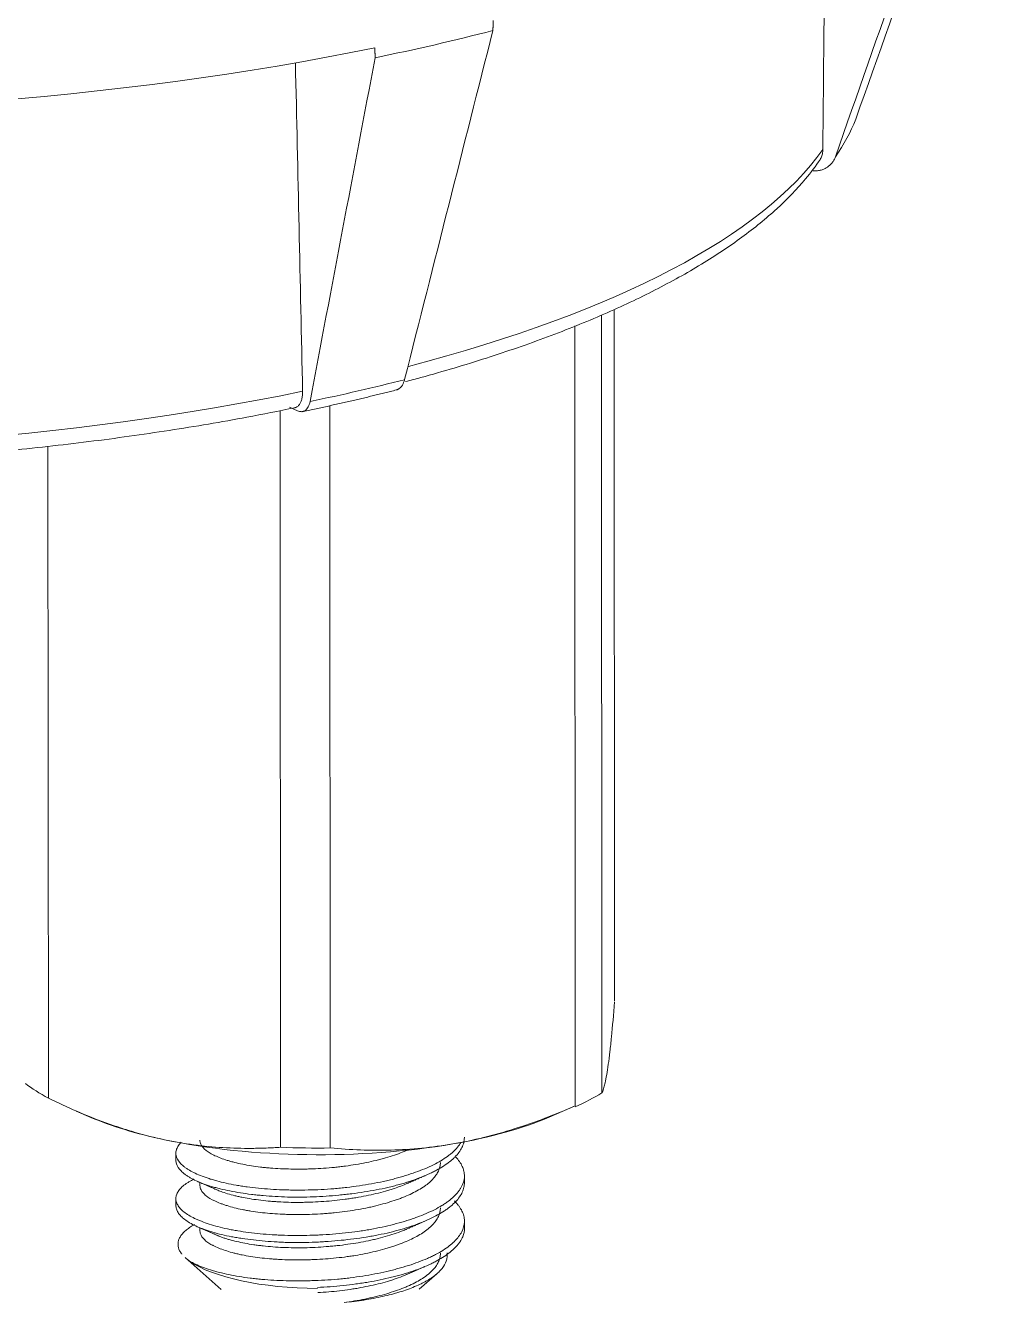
# Model space of a CAD drawing. Extents: x 9509 to 10103, y -14876 to -14456.
# Drawn here: x 10040.31 to 10060.38, y -14702.91 to -14676.36 of the extents above; entities that cross this region are included whole.
import ezdxf

# ---------------------------------------------------------------- set-up
doc = ezdxf.new("R2010")
doc.units = 0
doc.header["$MEASUREMENT"] = 0
doc.linetypes.add('HIDDEN2', pattern=[4.7625, 3.175, -1.5875])
doc.layers.add('1', color=4, linetype='HIDDEN2')

msp = doc.modelspace()

# ---------------------------------------------------------------- linework, layer by layer
at = {"layer": '1', "color": 7, "linetype": 'Continuous', "lineweight": 18}
for p, q in [((10052.298, -14698.533), (10052.288, -14682.384)), ((10052.562, -14696.636), (10052.552, -14682.263)), ((10051.741, -14698.821), (10051.731, -14682.608)), ((10045.616, -14699.681), (10045.606, -14684.368)), ((10045.801, -14684.293), (10045.967, -14684.371)), ((10046.648, -14699.696), (10046.638, -14684.266)), ((10040.786, -14698.661), (10040.777, -14685.107)), ((10041.367, -14698.929), (10041.671, -14699.06)), ((10051.203, -14699.054), (10051.738, -14698.822)), ((10043.438, -14699.806), (10043.438, -14699.951)), ((10049.438, -14700.419), (10049.438, -14700.274)), ((10043.938, -14700.413), (10043.938, -14700.477)), ((10043.438, -14700.749), (10043.438, -14700.895)), ((10043.939, -14701.357), (10043.939, -14701.42)), ((10049.439, -14701.363), (10049.439, -14701.218)), ((10043.63, -14701.975), (10044.379, -14702.637)), ((10048.5, -14702.634), (10048.862, -14702.314))]:
    msp.add_line(p, q, dxfattribs=at)
for centre, major_axis, ratio, start_param, end_param in [((10030.121, -14287.161), (-6.185, 845.228), 0.031919, 4.230195, 4.237281), ((10033.158, -14669.321), (-27.426, -0.018), 0.330963, 2.124315, 2.233189), ((10033.158, -14669.112), (27.43, 0.018), 0.330963, 4.589658, 5.265633), ((10019.923, -14285.001), (-26.675, 849.579), 0.01815, 4.222976, 4.232056), ((10033.163, -14677.282), (-24.615, -0.016), 0.330963, 2.915475, 3.012825), ((10046.436, -14697.497), (6.65, 0.004), 0.330963, 3.54127, 3.696819), ((10046.436, -14697.515), (6.65, 0.004), 0.330963, 5.635665, 5.791214), ((10046.436, -14697.851), (-6, -0.004), 0.330963, 0.652874, 1.001051), ((10046.436, -14697.851), (-6, -0.004), 0.330963, 2.048248, 2.488709), ((10046.436, -14697.851), (-6, -0.004), 0.330963, 1.001051, 2.048248), ((10046.436, -14697.497), (6.65, 0.004), 0.330963, 4.588467, 4.744017), ((10046.439, -14701.625), (-3, -0.002), 0.330963, 0.436959, 1.550932)]:
    msp.add_ellipse(centre, major_axis=major_axis, ratio=ratio, start_param=start_param, end_param=end_param, dxfattribs=at)
at = {"layer": '1', "color": 1, "linetype": 'Continuous', "lineweight": 13}
for centre, major_axis, start_param, end_param in [((10033.163, -14677.141), (-24.351, -0.016), 2.240215, 2.914734), ((10033.163, -14677.282), (-24.615, -0.016), 2.130077, 2.227427), ((10033.163, -14677.141), (-24.351, -0.016), 1.44277, 2.129336)]:
    msp.add_ellipse(centre, major_axis=major_axis, ratio=0.330963, start_param=start_param, end_param=end_param, dxfattribs=at)
at = {"layer": '1', "color": 7, "linetype": 'Continuous', "lineweight": 18}
for points, degree in [([(10057.576, -14678.309), (10058.51, -14675.678), (10059.444, -14673.048), (10060.378, -14670.417)], 3), ([(10057.154, -14679.089), (10058.053, -14676.523), (10058.953, -14673.956), (10059.852, -14671.39)], 3), ([(10048.194, -14683.721), (10048.806, -14681.304), (10049.418, -14678.886), (10050.03, -14676.468)], 3), ([(10046.228, -14684.176), (10046.679, -14681.795), (10047.13, -14679.414), (10047.581, -14677.033)], 3), ([(10057.576, -14678.309), (10057.576, -14678.31), (10057.575, -14678.312), (10057.575, -14678.313)], 3), ([(10057.153, -14679.094), (10057.153, -14679.092), (10057.153, -14679.091), (10057.154, -14679.089)], 3), ([(10048.194, -14683.721), (10048.194, -14683.723), (10048.194, -14683.724), (10048.193, -14683.725)], 3), ([(10046.056, -14684.391), (10047.085, -14684.178), (10048.048, -14683.931)], 2), ([(10046.228, -14684.179), (10046.228, -14684.178), (10046.228, -14684.177), (10046.228, -14684.176)], 3), ([(10048.229, -14700.442), (10048.424, -14700.356), (10048.625, -14700.269)], 2), ([(10043.879, -14700.388), (10044.082, -14700.476), (10044.29, -14700.567)], 2), ([(10043.939, -14701.357), (10044.132, -14701.441), (10044.332, -14701.528)], 2), ([(10048.2, -14701.399), (10048.399, -14701.311), (10048.604, -14701.222)], 2), ([(10043.637, -14701.982), (10043.662, -14702.004), (10043.69, -14702.026), (10043.721, -14702.047)], 3), ([(10048.219, -14702.335), (10048.415, -14702.248), (10048.616, -14702.16)], 2)]:
    msp.add_open_spline(points, degree=degree, dxfattribs=at)
for points, weights in [([(10050.038, -14676.258), (10050.034, -14676.363), (10050.03, -14676.468)], [0.499999122562, 0.500000877438, 0.499999122562]), ([(10047.581, -14677.033), (10047.578, -14676.93), (10047.576, -14676.827)], [0.49999911895, 0.50000088105, 0.49999911895])]:
    msp.add_rational_spline(points, weights, degree=2, dxfattribs=at)
for points, knots in [([(10056.892, -14678.939), (10056.891, -14678.969), (10056.888, -14678.999), (10056.878, -14679.043), (10056.875, -14679.057), (10056.865, -14679.085), (10056.86, -14679.099), (10056.843, -14679.136), (10056.83, -14679.158), (10056.816, -14679.179)], [0, 0, 0, 0, 0.349635, 0.349635, 0.524452, 0.524452, 0.69927, 0.69927, 1, 1, 1, 1]), ([(10048.215, -14683.765), (10048.321, -14683.737), (10048.899, -14683.582), (10049.91, -14683.281), (10051.182, -14682.841), (10052.357, -14682.368), (10053.426, -14681.864), (10054.386, -14681.33), (10055.231, -14680.767), (10055.954, -14680.176), (10056.48, -14679.632), (10056.746, -14679.281), (10056.841, -14679.142)], [0, 0, 0, 0, 0.024982, 0.137042, 0.249252, 0.361669, 0.474337, 0.587303, 0.700593, 0.814167, 0.927736, 1, 1, 1, 1]), ([(10056.688, -14679.385), (10056.714, -14679.386), (10056.765, -14679.386), (10056.814, -14679.377), (10056.851, -14679.368), (10056.863, -14679.365), (10056.887, -14679.357), (10056.898, -14679.353), (10056.932, -14679.338), (10056.954, -14679.327), (10056.985, -14679.308), (10056.995, -14679.301), (10057.015, -14679.286), (10057.024, -14679.278), (10057.051, -14679.254), (10057.068, -14679.237), (10057.098, -14679.2), (10057.111, -14679.18), (10057.135, -14679.138), (10057.145, -14679.116), (10057.153, -14679.094)], [0, 0, 0, 0, 0.125, 0.25, 0.25, 0.3125, 0.3125, 0.375, 0.375, 0.5, 0.5, 0.5625, 0.5625, 0.625, 0.625, 0.75, 0.75, 0.875, 0.875, 1, 1, 1, 1]), ([(10048.193, -14683.725), (10048.188, -14683.747), (10048.175, -14683.787), (10048.158, -14683.821), (10048.144, -14683.845), (10048.139, -14683.853), (10048.129, -14683.867), (10048.124, -14683.873), (10048.107, -14683.892), (10048.095, -14683.902), (10048.077, -14683.916), (10048.07, -14683.919), (10048.057, -14683.926), (10048.05, -14683.929), (10048.039, -14683.933), (10048.034, -14683.935), (10048.029, -14683.936)], [0, 0, 0, 0, 0.187253, 0.374505, 0.374505, 0.468132, 0.468132, 0.561758, 0.561758, 0.749011, 0.749011, 0.842637, 0.842637, 0.936264, 0.936264, 1, 1, 1, 1]), ([(10046.072, -14683.968), (10046.073, -14683.998), (10046.072, -14684.027), (10046.068, -14684.069), (10046.066, -14684.082), (10046.061, -14684.109), (10046.058, -14684.122), (10046.049, -14684.158), (10046.041, -14684.18), (10046.026, -14684.21), (10046.021, -14684.22), (10046.01, -14684.238), (10046.004, -14684.246), (10045.985, -14684.268), (10045.971, -14684.281), (10045.949, -14684.295), (10045.941, -14684.299), (10045.925, -14684.305), (10045.917, -14684.307), (10045.908, -14684.309), (10045.908, -14684.309)], [0, 0, 0, 0, 0.166486, 0.166486, 0.249729, 0.249729, 0.332973, 0.332973, 0.499459, 0.499459, 0.582702, 0.582702, 0.665945, 0.665945, 0.832431, 0.832431, 0.915674, 0.915674, 0.998918, 1, 1, 1, 1]), ([(10030.102, -14685.464), (10030.383, -14685.476), (10031.263, -14685.508), (10032.752, -14685.534), (10034.564, -14685.52), (10036.368, -14685.462), (10038.154, -14685.359), (10039.913, -14685.211), (10041.634, -14685.02), (10043.308, -14684.786), (10044.73, -14684.545), (10045.581, -14684.376), (10045.908, -14684.308)], [0, 0, 0, 0, 0.05141, 0.161191, 0.270985, 0.380781, 0.490588, 0.600414, 0.710271, 0.820171, 0.930128, 1, 1, 1, 1]), ([(10045.967, -14684.371), (10045.982, -14684.378), (10046.011, -14684.388), (10046.04, -14684.391), (10046.061, -14684.39), (10046.067, -14684.389), (10046.081, -14684.386), (10046.088, -14684.384), (10046.107, -14684.377), (10046.119, -14684.371), (10046.137, -14684.358), (10046.142, -14684.353), (10046.153, -14684.343), (10046.158, -14684.337), (10046.173, -14684.319), (10046.182, -14684.305), (10046.199, -14684.274), (10046.206, -14684.257), (10046.218, -14684.22), (10046.224, -14684.201), (10046.228, -14684.179)], [0, 0, 0, 0, 0.125, 0.25, 0.25, 0.3125, 0.3125, 0.375, 0.375, 0.5, 0.5, 0.5625, 0.5625, 0.625, 0.625, 0.75, 0.75, 0.875, 0.875, 1, 1, 1, 1]), ([(10052.562, -14696.655), (10052.54, -14696.922), (10052.518, -14697.168), (10052.485, -14697.496), (10052.474, -14697.599), (10052.452, -14697.789), (10052.441, -14697.877), (10052.43, -14697.957)], [0, 0, 0, 0, 0.5, 0.5, 0.75, 0.75, 1, 1, 1, 1]), ([(10052.43, -14697.957), (10052.419, -14698.036), (10052.408, -14698.108), (10052.386, -14698.237), (10052.375, -14698.293), (10052.342, -14698.438), (10052.32, -14698.506), (10052.298, -14698.551)], [0, 0, 0, 0, 0.25, 0.25, 0.5, 0.5, 1, 1, 1, 1]), ([(10043.201, -14699.525), (10042.998, -14699.482), (10042.795, -14699.431), (10042.49, -14699.343), (10042.389, -14699.312), (10042.236, -14699.262), (10042.185, -14699.245), (10042.083, -14699.21), (10041.626, -14699.048), (10041.179, -14698.853), (10040.786, -14698.661)], [0, 0, 0, 0, 0.25, 0.25, 0.375, 0.375, 0.4375, 0.4375, 0.5, 1, 1, 1, 1]), ([(10051.741, -14698.821), (10051.321, -14699.004), (10050.9, -14699.166), (10050.263, -14699.366), (10050.051, -14699.426), (10049.624, -14699.531), (10049.41, -14699.576), (10049.195, -14699.613)], [0, 0, 0, 0, 0.5, 0.5, 0.75, 0.75, 1, 1, 1, 1]), ([(10049.437, -14699.475), (10049.437, -14699.478), (10049.437, -14699.481), (10049.437, -14699.501), (10049.436, -14699.518), (10049.431, -14699.553), (10049.428, -14699.57), (10049.415, -14699.621), (10049.402, -14699.655), (10049.353, -14699.755), (10049.304, -14699.821), (10049.231, -14699.893), (10049.223, -14699.901), (10049.206, -14699.917), (10049.18, -14699.941), (10049.152, -14699.965), (10049.093, -14700.011), (10049.007, -14700.072), (10048.908, -14700.13), (10048.829, -14700.173), (10048.787, -14700.194), (10048.744, -14700.215), (10048.715, -14700.228), (10048.701, -14700.235), (10048.566, -14700.296), (10048.436, -14700.346), (10048.226, -14700.415), (10048.154, -14700.437), (10048.041, -14700.468), (10048.003, -14700.478), (10047.945, -14700.493), (10047.925, -14700.498), (10047.886, -14700.507), (10047.866, -14700.512), (10047.688, -14700.553), (10047.523, -14700.584), (10047.268, -14700.625), (10047.182, -14700.637), (10047.072, -14700.651), (10047.05, -14700.653), (10047.006, -14700.658), (10046.984, -14700.661), (10046.917, -14700.668), (10046.873, -14700.673), (10046.65, -14700.694), (10046.472, -14700.706), (10046.205, -14700.716), (10046.115, -14700.718), (10046.004, -14700.719), (10045.981, -14700.719), (10045.937, -14700.719), (10045.87, -14700.718), (10045.804, -14700.717), (10045.586, -14700.711), (10045.417, -14700.701), (10045.211, -14700.683), (10045.15, -14700.677), (10045.09, -14700.67), (10045.05, -14700.666), (10045.03, -14700.664), (10044.93, -14700.651), (10044.853, -14700.641), (10044.63, -14700.605), (10044.491, -14700.578), (10044.329, -14700.538), (10044.297, -14700.53), (10044.235, -14700.513), (10044.205, -14700.505), (10044.116, -14700.478), (10044.06, -14700.459), (10043.903, -14700.401), (10043.812, -14700.359), (10043.715, -14700.303), (10043.696, -14700.292), (10043.661, -14700.268), (10043.644, -14700.257), (10043.597, -14700.221), (10043.569, -14700.198), (10043.498, -14700.125), (10043.466, -14700.076), (10043.446, -14700.014), (10043.443, -14700.001), (10043.439, -14699.978), (10043.438, -14699.967), (10043.438, -14699.956)], [0, 0, 0, 0, 0.002286, 0.002286, 0.016568, 0.016568, 0.030851, 0.030851, 0.059416, 0.059416, 0.116545, 0.116545, 0.123687, 0.123687, 0.130828, 0.14511, 0.14511, 0.173675, 0.20224, 0.20224, 0.216523, 0.223664, 0.223664, 0.230805, 0.230805, 0.287935, 0.287935, 0.3165, 0.3165, 0.330782, 0.330782, 0.337923, 0.337923, 0.345065, 0.345065, 0.402194, 0.402194, 0.430759, 0.430759, 0.437901, 0.437901, 0.445042, 0.445042, 0.459324, 0.459324, 0.516454, 0.516454, 0.545019, 0.545019, 0.55216, 0.55216, 0.559301, 0.573584, 0.573584, 0.630714, 0.630714, 0.644996, 0.652137, 0.652137, 0.659279, 0.659279, 0.687844, 0.687844, 0.744973, 0.744973, 0.759256, 0.759256, 0.773538, 0.773538, 0.802103, 0.802103, 0.859233, 0.859233, 0.873515, 0.873515, 0.887798, 0.887798, 0.916363, 0.916363, 0.973493, 0.973493, 0.987775, 0.987775, 1, 1, 1, 1]), ([(10045.616, -14699.681), (10045.517, -14699.688), (10045.368, -14699.696), (10045.218, -14699.701), (10045.118, -14699.703), (10045.068, -14699.704), (10044.816, -14699.706), (10044.615, -14699.701), (10044.212, -14699.676), (10044.01, -14699.657), (10043.606, -14699.603), (10043.404, -14699.568), (10043.201, -14699.525)], [0, 0, 0, 0, 0.125, 0.1875, 0.1875, 0.25, 0.25, 0.5, 0.5, 0.75, 0.75, 1, 1, 1, 1]), ([(10043.548, -14699.579), (10043.532, -14699.595), (10043.518, -14699.61), (10043.487, -14699.651), (10043.472, -14699.675), (10043.45, -14699.725), (10043.443, -14699.75), (10043.438, -14699.788), (10043.437, -14699.801), (10043.438, -14699.82), (10043.438, -14699.827), (10043.44, -14699.839), (10043.441, -14699.846), (10043.452, -14699.903), (10043.478, -14699.953), (10043.54, -14700.025), (10043.564, -14700.049), (10043.6, -14700.079), (10043.607, -14700.085), (10043.623, -14700.096), (10043.63, -14700.102), (10043.655, -14700.119), (10043.672, -14700.131), (10043.762, -14700.187), (10043.848, -14700.229), (10043.997, -14700.289), (10044.051, -14700.309), (10044.122, -14700.332), (10044.136, -14700.337), (10044.165, -14700.346), (10044.21, -14700.36), (10044.256, -14700.373), (10044.412, -14700.415), (10044.547, -14700.445), (10044.729, -14700.477), (10044.784, -14700.486), (10044.841, -14700.495), (10044.88, -14700.5), (10044.899, -14700.503), (10044.997, -14700.516), (10045.076, -14700.526), (10045.318, -14700.549), (10045.486, -14700.56), (10045.702, -14700.568), (10045.746, -14700.569), (10045.812, -14700.57), (10045.834, -14700.571), (10045.878, -14700.571), (10045.989, -14700.572), (10046.1, -14700.572), (10046.367, -14700.566), (10046.546, -14700.557), (10046.769, -14700.539), (10046.814, -14700.535), (10046.904, -14700.526), (10046.948, -14700.522), (10047.081, -14700.507), (10047.168, -14700.495), (10047.425, -14700.457), (10047.592, -14700.427), (10047.794, -14700.382), (10047.835, -14700.373), (10047.914, -14700.354), (10047.953, -14700.344), (10048.068, -14700.314), (10048.142, -14700.293), (10048.286, -14700.249), (10048.355, -14700.226), (10048.489, -14700.178), (10048.554, -14700.153), (10048.678, -14700.101), (10048.796, -14700.048), (10048.952, -14699.963), (10049.043, -14699.903), (10049.106, -14699.857), (10049.126, -14699.841), (10049.165, -14699.809), (10049.184, -14699.793), (10049.271, -14699.713), (10049.326, -14699.647), (10049.365, -14699.58)], [0, 0, 0, 0, 0.018178, 0.018178, 0.04623, 0.04623, 0.074282, 0.074282, 0.088308, 0.088308, 0.095321, 0.095321, 0.102334, 0.102334, 0.158438, 0.158438, 0.18649, 0.18649, 0.193503, 0.193503, 0.200516, 0.200516, 0.214542, 0.214542, 0.270647, 0.270647, 0.298699, 0.298699, 0.305712, 0.305712, 0.312725, 0.326751, 0.326751, 0.382855, 0.382855, 0.396881, 0.403894, 0.403894, 0.410907, 0.410907, 0.438959, 0.438959, 0.495063, 0.495063, 0.509089, 0.509089, 0.516102, 0.516102, 0.523115, 0.551167, 0.551167, 0.607271, 0.607271, 0.621297, 0.621297, 0.635323, 0.635323, 0.663375, 0.663375, 0.719479, 0.719479, 0.733505, 0.733505, 0.747531, 0.747531, 0.775584, 0.775584, 0.803636, 0.803636, 0.831688, 0.831688, 0.85974, 0.887792, 0.915844, 0.915844, 0.92987, 0.92987, 0.943896, 0.943896, 1, 1, 1, 1]), ([(10043.938, -14699.537), (10043.938, -14699.547), (10043.939, -14699.557), (10043.943, -14699.578), (10043.945, -14699.588), (10043.953, -14699.609), (10043.957, -14699.619), (10043.973, -14699.65), (10043.988, -14699.67), (10044.04, -14699.729), (10044.088, -14699.767), (10044.181, -14699.822), (10044.214, -14699.84), (10044.288, -14699.874), (10044.328, -14699.891), (10044.413, -14699.923), (10044.458, -14699.939), (10044.53, -14699.961), (10044.555, -14699.969), (10044.606, -14699.983), (10044.633, -14699.99), (10044.767, -14700.024), (10044.883, -14700.047), (10045.069, -14700.077), (10045.133, -14700.086), (10045.232, -14700.097), (10045.266, -14700.101), (10045.334, -14700.108), (10045.368, -14700.111), (10045.542, -14700.125), (10045.684, -14700.132), (10045.905, -14700.136), (10045.979, -14700.137), (10046.074, -14700.136), (10046.093, -14700.135), (10046.131, -14700.135), (10046.188, -14700.134), (10046.244, -14700.132), (10046.434, -14700.125), (10046.585, -14700.114), (10046.773, -14700.096), (10046.83, -14700.09), (10046.886, -14700.083), (10046.924, -14700.078), (10046.943, -14700.076), (10047.036, -14700.063), (10047.11, -14700.052), (10047.326, -14700.016), (10047.466, -14699.987), (10047.634, -14699.946), (10047.668, -14699.937), (10047.734, -14699.92), (10047.766, -14699.911), (10047.862, -14699.883), (10047.924, -14699.864), (10048.096, -14699.806), (10048.2, -14699.766), (10048.296, -14699.722)], [0, 0, 0, 0, 0.018204, 0.018204, 0.037166, 0.037166, 0.056128, 0.056128, 0.094053, 0.094053, 0.169903, 0.169903, 0.207828, 0.207828, 0.245752, 0.245752, 0.283677, 0.283677, 0.302639, 0.302639, 0.321602, 0.321602, 0.397451, 0.397451, 0.435376, 0.435376, 0.454339, 0.454339, 0.473301, 0.473301, 0.54915, 0.54915, 0.587075, 0.587075, 0.596556, 0.596556, 0.606038, 0.625, 0.625, 0.700849, 0.700849, 0.719812, 0.729293, 0.729293, 0.738774, 0.738774, 0.776699, 0.776699, 0.852549, 0.852549, 0.871511, 0.871511, 0.890473, 0.890473, 0.928398, 0.928398, 1, 1, 1, 1]), ([(10049.195, -14699.613), (10048.981, -14699.649), (10048.767, -14699.678), (10048.338, -14699.721), (10048.124, -14699.734), (10047.486, -14699.752), (10047.065, -14699.735), (10046.648, -14699.696)], [0, 0, 0, 0, 0.25, 0.25, 0.5, 0.5, 1, 1, 1, 1]), ([(10043.809, -14700.347), (10043.794, -14700.355), (10043.779, -14700.362), (10043.755, -14700.376), (10043.745, -14700.381), (10043.725, -14700.392), (10043.696, -14700.409), (10043.67, -14700.426), (10043.62, -14700.461), (10043.561, -14700.507), (10043.517, -14700.555), (10043.49, -14700.592), (10043.482, -14700.604), (10043.468, -14700.629), (10043.462, -14700.642), (10043.437, -14700.705), (10043.433, -14700.756), (10043.451, -14700.831), (10043.461, -14700.856), (10043.482, -14700.894), (10043.49, -14700.906), (10043.508, -14700.931), (10043.518, -14700.943), (10043.573, -14701.004), (10043.631, -14701.05), (10043.742, -14701.117), (10043.782, -14701.138), (10043.849, -14701.17), (10043.872, -14701.181), (10043.92, -14701.201), (10043.944, -14701.211), (10044.072, -14701.261), (10044.186, -14701.298), (10044.375, -14701.348), (10044.441, -14701.364), (10044.545, -14701.386), (10044.58, -14701.393), (10044.652, -14701.407), (10044.688, -14701.414), (10044.872, -14701.445), (10045.027, -14701.465), (10045.271, -14701.488), (10045.354, -14701.494), (10045.482, -14701.502), (10045.525, -14701.504), (10045.611, -14701.508), (10045.654, -14701.51), (10045.784, -14701.514), (10045.871, -14701.515), (10046.047, -14701.516), (10046.136, -14701.515), (10046.27, -14701.511), (10046.315, -14701.51), (10046.405, -14701.506), (10046.45, -14701.504), (10046.585, -14701.497), (10046.675, -14701.491), (10046.941, -14701.468), (10047.116, -14701.447), (10047.331, -14701.415), (10047.374, -14701.408), (10047.438, -14701.397), (10047.46, -14701.393), (10047.502, -14701.385), (10047.607, -14701.366), (10047.791, -14701.328), (10047.946, -14701.29), (10048.098, -14701.249), (10048.171, -14701.228), (10048.261, -14701.2), (10048.279, -14701.194), (10048.315, -14701.183), (10048.332, -14701.177), (10048.384, -14701.159), (10048.418, -14701.148), (10048.518, -14701.111), (10048.582, -14701.086), (10048.763, -14701.008), (10048.872, -14700.953), (10048.981, -14700.886), (10048.993, -14700.878), (10049.017, -14700.863), (10049.051, -14700.841), (10049.083, -14700.818), (10049.145, -14700.771), (10049.219, -14700.708), (10049.279, -14700.643), (10049.319, -14700.594), (10049.337, -14700.569), (10049.353, -14700.544), (10049.364, -14700.527), (10049.369, -14700.518), (10049.411, -14700.442), (10049.432, -14700.375), (10049.439, -14700.273), (10049.438, -14700.24), (10049.43, -14700.189), (10049.426, -14700.172), (10049.419, -14700.146), (10049.416, -14700.138), (10049.411, -14700.121), (10049.407, -14700.112), (10049.377, -14700.036), (10049.335, -14699.97), (10049.271, -14699.898), (10049.266, -14699.892), (10049.26, -14699.886)], [0, 0, 0, 0, 0.007902, 0.007902, 0.013515, 0.013515, 0.019127, 0.030352, 0.030352, 0.052802, 0.075252, 0.075252, 0.086476, 0.086476, 0.097701, 0.097701, 0.142601, 0.142601, 0.16505, 0.16505, 0.176275, 0.176275, 0.1875, 0.1875, 0.2324, 0.2324, 0.254849, 0.254849, 0.266074, 0.266074, 0.277299, 0.277299, 0.322198, 0.322198, 0.344648, 0.344648, 0.355873, 0.355873, 0.367098, 0.367098, 0.411997, 0.411997, 0.434447, 0.434447, 0.445672, 0.445672, 0.456897, 0.456897, 0.479346, 0.479346, 0.501796, 0.501796, 0.513021, 0.513021, 0.524246, 0.524246, 0.546696, 0.546696, 0.591595, 0.591595, 0.60282, 0.60282, 0.608432, 0.608432, 0.614045, 0.636494, 0.658944, 0.658944, 0.681394, 0.681394, 0.687006, 0.687006, 0.692619, 0.692619, 0.703844, 0.703844, 0.726293, 0.726293, 0.771193, 0.771193, 0.776805, 0.776805, 0.782418, 0.793642, 0.793642, 0.816092, 0.838542, 0.838542, 0.849767, 0.855379, 0.855379, 0.860992, 0.860992, 0.905891, 0.905891, 0.928341, 0.928341, 0.939566, 0.939566, 0.945178, 0.945178, 0.95079, 0.95079, 0.99569, 0.99569, 1, 1, 1, 1]), ([(10043.938, -14700.479), (10043.939, -14700.51), (10043.946, -14700.54), (10043.972, -14700.59), (10043.986, -14700.61), (10044.012, -14700.64), (10044.021, -14700.65), (10044.042, -14700.67), (10044.053, -14700.68), (10044.113, -14700.728), (10044.174, -14700.764), (10044.283, -14700.816), (10044.322, -14700.832), (10044.386, -14700.857), (10044.409, -14700.865), (10044.454, -14700.881), (10044.477, -14700.888), (10044.598, -14700.926), (10044.703, -14700.953), (10044.848, -14700.983), (10044.877, -14700.988), (10044.938, -14700.999), (10044.968, -14701.004), (10045.062, -14701.019), (10045.127, -14701.028), (10045.324, -14701.052), (10045.461, -14701.064), (10045.64, -14701.073), (10045.676, -14701.074), (10045.731, -14701.076), (10045.75, -14701.077), (10045.787, -14701.078), (10045.805, -14701.078), (10045.897, -14701.08), (10045.972, -14701.08), (10046.196, -14701.078), (10046.347, -14701.073), (10046.518, -14701.061), (10046.538, -14701.06), (10046.576, -14701.057), (10046.595, -14701.056), (10046.652, -14701.051), (10046.69, -14701.048), (10046.803, -14701.037), (10046.878, -14701.028), (10047.1, -14700.999), (10047.245, -14700.975), (10047.422, -14700.939), (10047.457, -14700.931), (10047.526, -14700.916), (10047.56, -14700.908), (10047.661, -14700.883), (10047.726, -14700.866), (10047.854, -14700.829), (10047.915, -14700.81), (10048.005, -14700.78), (10048.035, -14700.77), (10048.093, -14700.749), (10048.121, -14700.739), (10048.26, -14700.684), (10048.361, -14700.638), (10048.495, -14700.564), (10048.538, -14700.539), (10048.597, -14700.5), (10048.616, -14700.486), (10048.652, -14700.459), (10048.67, -14700.446), (10048.753, -14700.377), (10048.806, -14700.321), (10048.867, -14700.234), (10048.884, -14700.205), (10048.904, -14700.161), (10048.91, -14700.146), (10048.921, -14700.117), (10048.925, -14700.102), (10048.935, -14700.057), (10048.938, -14700.027), (10048.938, -14699.997)], [0, 0, 0, 0, 0.042672, 0.042672, 0.07166, 0.07166, 0.086155, 0.086155, 0.100649, 0.100649, 0.158627, 0.158627, 0.187616, 0.187616, 0.20211, 0.20211, 0.216605, 0.216605, 0.274583, 0.274583, 0.289077, 0.289077, 0.303571, 0.303571, 0.33256, 0.33256, 0.390538, 0.390538, 0.405032, 0.405032, 0.41228, 0.41228, 0.419527, 0.419527, 0.448516, 0.448516, 0.506493, 0.506493, 0.513741, 0.513741, 0.520988, 0.520988, 0.535482, 0.535482, 0.564471, 0.564471, 0.622449, 0.622449, 0.636943, 0.636943, 0.651438, 0.651438, 0.680427, 0.680427, 0.709416, 0.709416, 0.72391, 0.72391, 0.738404, 0.738404, 0.796382, 0.796382, 0.825371, 0.825371, 0.839866, 0.839866, 0.85436, 0.85436, 0.912338, 0.912338, 0.941327, 0.941327, 0.955821, 0.955821, 0.970315, 0.970315, 1, 1, 1, 1]), ([(10049.438, -14700.417), (10049.438, -14700.449), (10049.435, -14700.481), (10049.424, -14700.53), (10049.42, -14700.547), (10049.408, -14700.581), (10049.402, -14700.598), (10049.363, -14700.683), (10049.317, -14700.749), (10049.225, -14700.845), (10049.191, -14700.877), (10049.133, -14700.923), (10049.113, -14700.939), (10049.071, -14700.97), (10049.049, -14700.985), (10048.936, -14701.061), (10048.832, -14701.118), (10048.658, -14701.199), (10048.597, -14701.225), (10048.5, -14701.264), (10048.467, -14701.276), (10048.4, -14701.301), (10048.366, -14701.313), (10048.261, -14701.348), (10048.189, -14701.37), (10048.041, -14701.412), (10047.889, -14701.452), (10047.729, -14701.487), (10047.605, -14701.511), (10047.563, -14701.519), (10047.479, -14701.534), (10047.437, -14701.541), (10047.224, -14701.576), (10047.051, -14701.599), (10046.786, -14701.625), (10046.697, -14701.633), (10046.584, -14701.641), (10046.561, -14701.642), (10046.516, -14701.645), (10046.449, -14701.649), (10046.382, -14701.653), (10046.247, -14701.658), (10046.159, -14701.661), (10045.982, -14701.663), (10045.894, -14701.662), (10045.762, -14701.66), (10045.697, -14701.658), (10045.632, -14701.655), (10045.588, -14701.653), (10045.567, -14701.652), (10045.459, -14701.647), (10045.375, -14701.641), (10045.127, -14701.62), (10044.969, -14701.601), (10044.78, -14701.573), (10044.743, -14701.567), (10044.688, -14701.557), (10044.669, -14701.554), (10044.633, -14701.547), (10044.544, -14701.531), (10044.458, -14701.513), (10044.263, -14701.466), (10044.143, -14701.432), (10044.022, -14701.389), (10044.009, -14701.384), (10043.983, -14701.374), (10043.97, -14701.369), (10043.932, -14701.354), (10043.907, -14701.344), (10043.837, -14701.312), (10043.793, -14701.291), (10043.674, -14701.224), (10043.609, -14701.178), (10043.552, -14701.123), (10043.546, -14701.117), (10043.534, -14701.105), (10043.518, -14701.086), (10043.503, -14701.068), (10043.477, -14701.031), (10043.451, -14700.982), (10043.44, -14700.932), (10043.439, -14700.904), (10043.438, -14700.901), (10043.438, -14700.897)], [0, 0, 0, 0, 0.026688, 0.026688, 0.040944, 0.040944, 0.055201, 0.055201, 0.112226, 0.112226, 0.140739, 0.140739, 0.154995, 0.154995, 0.169252, 0.169252, 0.226277, 0.226277, 0.25479, 0.25479, 0.269046, 0.269046, 0.283303, 0.283303, 0.311815, 0.311815, 0.340328, 0.368841, 0.368841, 0.383097, 0.383097, 0.397354, 0.397354, 0.454379, 0.454379, 0.482892, 0.482892, 0.49002, 0.49002, 0.497149, 0.511405, 0.511405, 0.539918, 0.539918, 0.56843, 0.56843, 0.582687, 0.589815, 0.589815, 0.596943, 0.596943, 0.625456, 0.625456, 0.682482, 0.682482, 0.696738, 0.696738, 0.703866, 0.703866, 0.710994, 0.739507, 0.739507, 0.796533, 0.796533, 0.803661, 0.803661, 0.810789, 0.810789, 0.825045, 0.825045, 0.853558, 0.853558, 0.910584, 0.910584, 0.917712, 0.917712, 0.92484, 0.939096, 0.939096, 0.967609, 0.996122, 0.996122, 1, 1, 1, 1]), ([(10048.245, -14700.435), (10048.163, -14700.471), (10048.075, -14700.505), (10047.951, -14700.547), (10047.92, -14700.557), (10047.858, -14700.576), (10047.827, -14700.586), (10047.731, -14700.613), (10047.665, -14700.63), (10047.465, -14700.678), (10047.326, -14700.706), (10047.145, -14700.736), (10047.108, -14700.741), (10047.034, -14700.752), (10046.997, -14700.758), (10046.886, -14700.772), (10046.812, -14700.781), (10046.587, -14700.804), (10046.437, -14700.815), (10046.247, -14700.823), (10046.209, -14700.824), (10046.133, -14700.826), (10046.095, -14700.827), (10045.983, -14700.828), (10045.909, -14700.828), (10045.763, -14700.825), (10045.691, -14700.822), (10045.584, -14700.817), (10045.531, -14700.813), (10045.478, -14700.809), (10045.443, -14700.807), (10045.425, -14700.805), (10045.269, -14700.792), (10045.138, -14700.776), (10044.952, -14700.748), (10044.892, -14700.737), (10044.805, -14700.72), (10044.777, -14700.714), (10044.734, -14700.705), (10044.72, -14700.702), (10044.693, -14700.696), (10044.679, -14700.692), (10044.559, -14700.663), (10044.463, -14700.634), (10044.347, -14700.591), (10044.319, -14700.579), (10044.291, -14700.567)], [0, 0, 0, 0, 0.078076, 0.078076, 0.102722, 0.102722, 0.127367, 0.127367, 0.176657, 0.176657, 0.275237, 0.275237, 0.299883, 0.299883, 0.324528, 0.324528, 0.373818, 0.373818, 0.472398, 0.472398, 0.497044, 0.497044, 0.521689, 0.521689, 0.570979, 0.570979, 0.620269, 0.620269, 0.644914, 0.657237, 0.657237, 0.669559, 0.669559, 0.76814, 0.76814, 0.81743, 0.81743, 0.842075, 0.842075, 0.854398, 0.854398, 0.86672, 0.86672, 0.965301, 0.965301, 1, 1, 1, 1]), ([(10043.721, -14702.047), (10043.798, -14702.092), (10043.888, -14702.134), (10044.042, -14702.193), (10044.097, -14702.212), (10044.185, -14702.239), (10044.215, -14702.248), (10044.261, -14702.261), (10044.277, -14702.265), (10044.308, -14702.274), (10044.324, -14702.278), (10044.469, -14702.315), (10044.607, -14702.344), (10044.828, -14702.381), (10044.905, -14702.392), (10045.003, -14702.404), (10045.023, -14702.406), (10045.063, -14702.411), (10045.083, -14702.413), (10045.144, -14702.42), (10045.184, -14702.424), (10045.389, -14702.442), (10045.558, -14702.451), (10045.819, -14702.458), (10045.907, -14702.459), (10046.018, -14702.459), (10046.041, -14702.459), (10046.086, -14702.459), (10046.153, -14702.458), (10046.22, -14702.456), (10046.443, -14702.45), (10046.622, -14702.439), (10046.844, -14702.42), (10046.91, -14702.413), (10046.977, -14702.406), (10047.021, -14702.401), (10047.043, -14702.398), (10047.154, -14702.384), (10047.241, -14702.372), (10047.497, -14702.332), (10047.662, -14702.3), (10047.861, -14702.254), (10047.9, -14702.245), (10047.978, -14702.225), (10048.017, -14702.215), (10048.131, -14702.184), (10048.204, -14702.162), (10048.416, -14702.095), (10048.547, -14702.046), (10048.697, -14701.98), (10048.727, -14701.967), (10048.784, -14701.939), (10048.812, -14701.925), (10048.893, -14701.883), (10048.943, -14701.854), (10049.084, -14701.765), (10049.164, -14701.703), (10049.246, -14701.622), (10049.262, -14701.606), (10049.291, -14701.573), (10049.305, -14701.556), (10049.343, -14701.506), (10049.364, -14701.473), (10049.416, -14701.373), (10049.435, -14701.305), (10049.44, -14701.203), (10049.437, -14701.168), (10049.424, -14701.101), (10049.403, -14701.034), (10049.366, -14700.967), (10049.333, -14700.917), (10049.321, -14700.9), (10049.294, -14700.867), (10049.28, -14700.851), (10049.254, -14700.822), (10049.242, -14700.81), (10049.23, -14700.798)], [0, 0, 0, 0, 0.058194, 0.058194, 0.087291, 0.087291, 0.101839, 0.101839, 0.109113, 0.109113, 0.116387, 0.116387, 0.174581, 0.174581, 0.203678, 0.203678, 0.210952, 0.210952, 0.218226, 0.218226, 0.232775, 0.232775, 0.290968, 0.290968, 0.320065, 0.320065, 0.327339, 0.327339, 0.334614, 0.349162, 0.349162, 0.407356, 0.407356, 0.421904, 0.429178, 0.429178, 0.436453, 0.436453, 0.465549, 0.465549, 0.523743, 0.523743, 0.538291, 0.538291, 0.55284, 0.55284, 0.581937, 0.581937, 0.64013, 0.64013, 0.654679, 0.654679, 0.669227, 0.669227, 0.698324, 0.698324, 0.756518, 0.756518, 0.771066, 0.771066, 0.785615, 0.785615, 0.814711, 0.814711, 0.872905, 0.872905, 0.902002, 0.902002, 0.931099, 0.960196, 0.960196, 0.974744, 0.974744, 0.989292, 0.989292, 1, 1, 1, 1]), ([(10043.939, -14701.424), (10043.939, -14701.433), (10043.94, -14701.441), (10043.944, -14701.47), (10043.951, -14701.49), (10043.966, -14701.521), (10043.972, -14701.532), (10043.986, -14701.552), (10043.993, -14701.562), (10044.036, -14701.612), (10044.083, -14701.65), (10044.158, -14701.695), (10044.174, -14701.705), (10044.207, -14701.722), (10044.224, -14701.731), (10044.279, -14701.757), (10044.319, -14701.774), (10044.445, -14701.823), (10044.54, -14701.853), (10044.673, -14701.887), (10044.7, -14701.894), (10044.756, -14701.907), (10044.784, -14701.913), (10044.871, -14701.931), (10044.931, -14701.942), (10045.116, -14701.972), (10045.247, -14701.988), (10045.42, -14702.003), (10045.455, -14702.005), (10045.526, -14702.01), (10045.561, -14702.012), (10045.668, -14702.018), (10045.741, -14702.02), (10045.887, -14702.023), (10045.961, -14702.024), (10046.073, -14702.023), (10046.13, -14702.022), (10046.187, -14702.021), (10046.225, -14702.02), (10046.244, -14702.019), (10046.416, -14702.013), (10046.567, -14702.003), (10046.793, -14701.981), (10046.868, -14701.973), (10046.979, -14701.958), (10047.016, -14701.953), (10047.072, -14701.945), (10047.091, -14701.942), (10047.128, -14701.937), (10047.146, -14701.934), (10047.31, -14701.906), (10047.45, -14701.878), (10047.652, -14701.829), (10047.718, -14701.812), (10047.814, -14701.785), (10047.846, -14701.775), (10047.909, -14701.756), (10047.939, -14701.746), (10048.089, -14701.696), (10048.2, -14701.654), (10048.352, -14701.584), (10048.4, -14701.56), (10048.491, -14701.511), (10048.534, -14701.485), (10048.652, -14701.407), (10048.719, -14701.353), (10048.787, -14701.282), (10048.799, -14701.268), (10048.824, -14701.239), (10048.835, -14701.225), (10048.866, -14701.181), (10048.883, -14701.152), (10048.924, -14701.064), (10048.938, -14701.006), (10048.938, -14700.946), (10048.938, -14700.945), (10048.938, -14700.944)], [0, 0, 0, 0, 0.011617, 0.011617, 0.04066, 0.04066, 0.055181, 0.055181, 0.069702, 0.069702, 0.127788, 0.127788, 0.142309, 0.142309, 0.156831, 0.156831, 0.185873, 0.185873, 0.243959, 0.243959, 0.25848, 0.25848, 0.273002, 0.273002, 0.302044, 0.302044, 0.36013, 0.36013, 0.374651, 0.374651, 0.389173, 0.389173, 0.418215, 0.418215, 0.447258, 0.447258, 0.46178, 0.46904, 0.46904, 0.476301, 0.476301, 0.534386, 0.534386, 0.563429, 0.563429, 0.577951, 0.577951, 0.585211, 0.585211, 0.592472, 0.592472, 0.650557, 0.650557, 0.6796, 0.6796, 0.694122, 0.694122, 0.708643, 0.708643, 0.766728, 0.766728, 0.795771, 0.795771, 0.824814, 0.824814, 0.882899, 0.882899, 0.897421, 0.897421, 0.911942, 0.911942, 0.940985, 0.940985, 0.99907, 0.99907, 1, 1, 1, 1]), ([(10043.824, -14701.29), (10043.812, -14701.297), (10043.8, -14701.304), (10043.772, -14701.32), (10043.757, -14701.329), (10043.727, -14701.348), (10043.685, -14701.377), (10043.648, -14701.407), (10043.582, -14701.466), (10043.548, -14701.507), (10043.512, -14701.57), (10043.502, -14701.591), (10043.488, -14701.633), (10043.484, -14701.655), (10043.479, -14701.719), (10043.486, -14701.761), (10043.51, -14701.824), (10043.521, -14701.845), (10043.541, -14701.876), (10043.549, -14701.886), (10043.558, -14701.899), (10043.56, -14701.901), (10043.562, -14701.904)], [0, 0, 0, 0, 0.037159, 0.037159, 0.087239, 0.087239, 0.137319, 0.23748, 0.23748, 0.4378, 0.4378, 0.53796, 0.53796, 0.638121, 0.638121, 0.838441, 0.838441, 0.938601, 0.938601, 0.988682, 0.988682, 1, 1, 1, 1]), ([(10049.439, -14701.359), (10049.439, -14701.421), (10049.427, -14701.482), (10049.388, -14701.576), (10049.37, -14701.609), (10049.337, -14701.659), (10049.326, -14701.676), (10049.306, -14701.7), (10049.299, -14701.708), (10049.285, -14701.725), (10049.278, -14701.733), (10049.212, -14701.806), (10049.138, -14701.868), (10049.006, -14701.959), (10048.959, -14701.988), (10048.895, -14702.025), (10048.882, -14702.032), (10048.855, -14702.046), (10048.842, -14702.053), (10048.801, -14702.075), (10048.773, -14702.089), (10048.629, -14702.158), (10048.503, -14702.209), (10048.298, -14702.28), (10048.227, -14702.303), (10048.116, -14702.335), (10048.078, -14702.346), (10048.002, -14702.366), (10047.964, -14702.376), (10047.769, -14702.423), (10047.607, -14702.456), (10047.396, -14702.492), (10047.354, -14702.499), (10047.268, -14702.512), (10047.224, -14702.518), (10047.093, -14702.536), (10047.005, -14702.546), (10046.739, -14702.574), (10046.561, -14702.588), (10046.38, -14702.596)], [0, 0, 0, 0, 0.100719, 0.100719, 0.156925, 0.156925, 0.185027, 0.185027, 0.199078, 0.199078, 0.21313, 0.21313, 0.32554, 0.32554, 0.381745, 0.381745, 0.395796, 0.395796, 0.409847, 0.409847, 0.43795, 0.43795, 0.55036, 0.55036, 0.606565, 0.606565, 0.634667, 0.634667, 0.66277, 0.66277, 0.77518, 0.77518, 0.803282, 0.803282, 0.831385, 0.831385, 0.88759, 0.88759, 1, 1, 1, 1]), ([(10048.213, -14701.393), (10048.205, -14701.396), (10048.197, -14701.399), (10048.081, -14701.448), (10047.964, -14701.489), (10047.777, -14701.544), (10047.713, -14701.562), (10047.613, -14701.587), (10047.579, -14701.595), (10047.511, -14701.61), (10047.476, -14701.618), (10047.303, -14701.654), (10047.16, -14701.678), (10046.94, -14701.709), (10046.865, -14701.719), (10046.752, -14701.731), (10046.714, -14701.735), (10046.639, -14701.742), (10046.601, -14701.745), (10046.412, -14701.76), (10046.262, -14701.768), (10046.074, -14701.771), (10046.037, -14701.771), (10045.962, -14701.772), (10045.925, -14701.771), (10045.813, -14701.77), (10045.74, -14701.768), (10045.525, -14701.758), (10045.386, -14701.747), (10045.22, -14701.729), (10045.187, -14701.725), (10045.121, -14701.716), (10045.089, -14701.712), (10044.994, -14701.698), (10044.933, -14701.688), (10044.757, -14701.655), (10044.648, -14701.63), (10044.536, -14701.598), (10044.524, -14701.595), (10044.5, -14701.587), (10044.488, -14701.583), (10044.452, -14701.572), (10044.429, -14701.564), (10044.382, -14701.548), (10044.358, -14701.538), (10044.335, -14701.529)], [0, 0, 0, 0, 0.007305, 0.007305, 0.108766, 0.108766, 0.159497, 0.159497, 0.184862, 0.184862, 0.210227, 0.210227, 0.311688, 0.311688, 0.362419, 0.362419, 0.387784, 0.387784, 0.413149, 0.413149, 0.51461, 0.51461, 0.539976, 0.539976, 0.565341, 0.565341, 0.616071, 0.616071, 0.717532, 0.717532, 0.742898, 0.742898, 0.768263, 0.768263, 0.818993, 0.818993, 0.920454, 0.920454, 0.933137, 0.933137, 0.94582, 0.94582, 0.971185, 0.971185, 1, 1, 1, 1]), ([(10046.934, -14702.908), (10047.004, -14702.902), (10047.074, -14702.894), (10047.178, -14702.881), (10047.212, -14702.877), (10047.281, -14702.867), (10047.315, -14702.862), (10047.483, -14702.836), (10047.612, -14702.812), (10047.799, -14702.77), (10047.86, -14702.755), (10047.949, -14702.732), (10047.979, -14702.724), (10048.037, -14702.707), (10048.065, -14702.699), (10048.205, -14702.656), (10048.308, -14702.619), (10048.451, -14702.559), (10048.497, -14702.539), (10048.562, -14702.507), (10048.583, -14702.496), (10048.624, -14702.474), (10048.644, -14702.463), (10048.741, -14702.407), (10048.807, -14702.36), (10048.892, -14702.288), (10048.918, -14702.263), (10048.952, -14702.226), (10048.963, -14702.213), (10048.983, -14702.188), (10048.993, -14702.175), (10049.036, -14702.111), (10049.059, -14702.06), (10049.077, -14701.983), (10049.08, -14701.957), (10049.08, -14701.918), (10049.079, -14701.905), (10049.077, -14701.888), (10049.077, -14701.883), (10049.076, -14701.879)], [0, 0, 0, 0, 0.056609, 0.056609, 0.084914, 0.084914, 0.113218, 0.113218, 0.226437, 0.226437, 0.283046, 0.283046, 0.31135, 0.31135, 0.339655, 0.339655, 0.452873, 0.452873, 0.509482, 0.509482, 0.537787, 0.537787, 0.566091, 0.566091, 0.67931, 0.67931, 0.735919, 0.735919, 0.764223, 0.764223, 0.792528, 0.792528, 0.905746, 0.905746, 0.962355, 0.962355, 0.99066, 0.99066, 1, 1, 1, 1]), ([(10046.934, -14702.908), (10047.083, -14702.889), (10047.228, -14702.865), (10047.404, -14702.83), (10047.439, -14702.823), (10047.509, -14702.807), (10047.543, -14702.799), (10047.645, -14702.775), (10047.711, -14702.758), (10047.839, -14702.721), (10047.901, -14702.702), (10048.021, -14702.663), (10048.079, -14702.642), (10048.163, -14702.61), (10048.19, -14702.599), (10048.244, -14702.577), (10048.271, -14702.565), (10048.347, -14702.531), (10048.395, -14702.507), (10048.531, -14702.433), (10048.611, -14702.382), (10048.695, -14702.313), (10048.712, -14702.299), (10048.742, -14702.271), (10048.757, -14702.257), (10048.798, -14702.215), (10048.846, -14702.158), (10048.881, -14702.1), (10048.902, -14702.056), (10048.909, -14702.042), (10048.919, -14702.012), (10048.924, -14701.997), (10048.936, -14701.95), (10048.939, -14701.917), (10048.939, -14701.884)], [0, 0, 0, 0, 0.132415, 0.132415, 0.165519, 0.165519, 0.198623, 0.198623, 0.26483, 0.26483, 0.331038, 0.331038, 0.397246, 0.397246, 0.430349, 0.430349, 0.463453, 0.463453, 0.529661, 0.529661, 0.662076, 0.662076, 0.69518, 0.69518, 0.728284, 0.728284, 0.794491, 0.860699, 0.860699, 0.893803, 0.893803, 0.926906, 0.926906, 1, 1, 1, 1]), ([(10048.231, -14702.329), (10048.178, -14702.352), (10048.121, -14702.375), (10048.033, -14702.407), (10048.004, -14702.417), (10047.944, -14702.437), (10047.913, -14702.447), (10047.82, -14702.476), (10047.757, -14702.494), (10047.561, -14702.544), (10047.424, -14702.574), (10047.245, -14702.606), (10047.209, -14702.613), (10047.136, -14702.625), (10047.1, -14702.63), (10046.99, -14702.646), (10046.916, -14702.656), (10046.693, -14702.682), (10046.542, -14702.695), (10046.39, -14702.704)], [0, 0, 0, 0, 0.113475, 0.113475, 0.168883, 0.168883, 0.224291, 0.224291, 0.335106, 0.335106, 0.556738, 0.556738, 0.612145, 0.612145, 0.667553, 0.667553, 0.778369, 0.778369, 1, 1, 1, 1])]:
    msp.add_open_spline(points, degree=3, knots=knots, dxfattribs=at)

doc.saveas('drawing.dxf')
